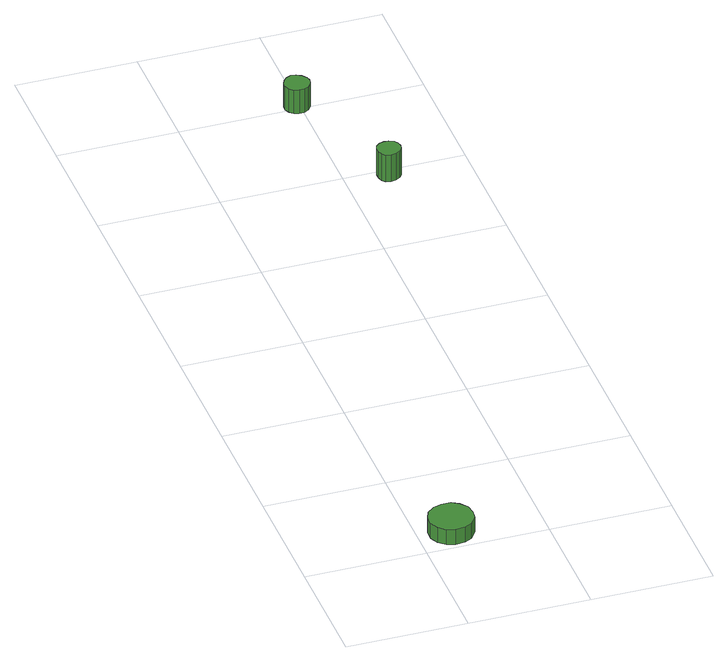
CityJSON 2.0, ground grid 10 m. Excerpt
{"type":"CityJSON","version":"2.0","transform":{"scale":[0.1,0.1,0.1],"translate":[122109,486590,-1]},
"CityObjects":{
"tree1":{"type":"SolitaryVegetationObject","attributes":{"function":"something"},"geometry":[{"type":"MultiSurface","lod":"1","boundaries":[[[0,1,2,3,4,5,6,7,8,9,10,11,12,13,14]],[[15,16,17,18,19,20,21,22,23,24,25,26,27,28,29]],[[0,29,28,1]],[[1,28,27,2]],[[2,27,26,3]],[[3,26,25,4]],[[4,25,24,5]],[[5,24,23,6]],[[6,23,22,7]],[[7,22,21,8]],[[8,21,20,9]],[[9,20,19,10]],[[10,19,18,11]],[[11,18,17,12]],[[12,17,16,13]],[[13,16,15,14]],[[14,15,29,0]]]}]},
"tree2":{"type":"SolitaryVegetationObject","attributes":{"function":"something"}},
"tree3":{"type":"SolitaryVegetationObject","attributes":{"function":"something"},"geometry":[{"type":"MultiSurface","lod":"1","boundaries":[[[30,31,32,33,34,35,36,37,38,39,40,41,42,43,44]],[[45,46,47,48,49,50,51,52,53,54,55,56,57,58,59]],[[30,59,58,31]],[[31,58,57,32]],[[32,57,56,33]],[[33,56,55,34]],[[34,55,54,35]],[[35,54,53,36]],[[36,53,52,37]],[[37,52,51,38]],[[38,51,50,39]],[[39,50,49,40]],[[40,49,48,41]],[[41,48,47,42]],[[42,47,46,43]],[[43,46,45,44]],[[44,45,59,30]]]}]},
"tree4":{"type":"SolitaryVegetationObject","attributes":{"function":"something"},"geometry":[{"type":"MultiSurface","lod":"1","boundaries":[[[60,61,62,63,64,65,66,67,68,69,70,71,72,73,74]],[[75,76,77,78,79,80,81,82,83,84,85,86,87,88,89]],[[60,89,88,61]],[[61,88,87,62]],[[62,87,86,63]],[[63,86,85,64]],[[64,85,84,65]],[[65,84,83,66]],[[66,83,82,67]],[[67,82,81,68]],[[68,81,80,69]],[[69,80,79,70]],[[70,79,78,71]],[[71,78,77,72]],[[72,77,76,73]],[[73,76,75,74]],[[74,75,89,60]]]}]}
},
"vertices":[
[45,22,18],[44,30,18],[39,36,18],[33,40,18],[25,40,18],[18,38,18],[12,33,18],[9,26,18],[9,18,18],[12,11,18],[18,6,18],[25,4,18],[33,5,18],[39,8,18],[44,15,18],[44,15,4],[39,8,4],[33,5,4],[25,4,4],[18,6,4],[12,11,4],[9,18,4],[9,26,4],[12,33,4],[18,38,4],[25,40,4],[33,40,4],[39,36,4],[44,30,4],[45,22,4],
[107,600,29],[106,604,29],[103,608,29],[99,610,29],[95,611,29],[91,609,29],[88,606,29],[86,602,29],[86,598,29],[88,594,29],[91,591,29],[95,590,29],[99,590,29],[103,592,29],[106,596,29],[106,596,7],[103,592,7],[99,590,7],[95,590,7],[91,591,7],[88,594,7],[86,598,7],[86,602,7],[88,606,7],[91,609,7],[95,611,7],[99,610,7],[103,608,7],[106,604,7],[107,600,7],
[144,490,32],[143,494,32],[141,497,32],[137,499,32],[133,499,32],[129,498,32],[126,495,32],[125,492,32],[125,488,32],[126,484,32],[129,481,32],[133,480,32],[137,481,32],[141,483,32],[143,486,32],[143,486,7],[141,483,7],[137,481,7],[133,480,7],[129,481,7],[126,484,7],[125,488,7],[125,492,7],[126,495,7],[129,498,7],[133,499,7],[137,499,7],[141,497,7],[143,494,7],[144,490,7]
]}
